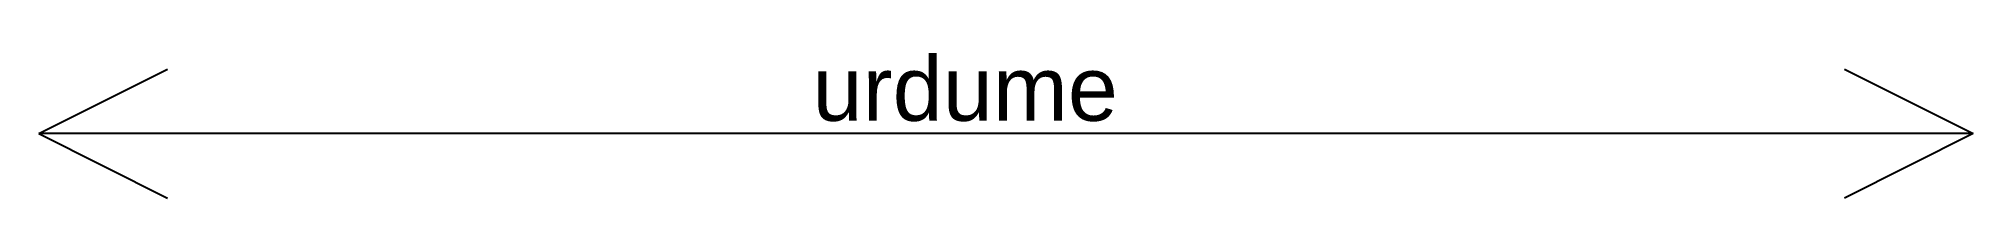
# Model space of a CAD drawing. Header units: centimetres. Extents: x 0 to 30, y -1 to 1.3.
import ezdxf

# ---------------------------------------------------------------- set-up
doc = ezdxf.new("R2010")
doc.units = ezdxf.units.CM
doc.layers.get('0').update_dxf_attribs({"lineweight": 25, "true_color": 0xffffff})
doc.styles.add('textstyle0', font='')
doc.styles.get('textstyle0').set_extended_font_data('Arial')

msp = doc.modelspace()

# ---------------------------------------------------------------- linework, layer by layer
for p, q in [((0, 0), (2, 1)), ((28, 1), (30, 0)), ((30, 0), (0, 0)), ((0, 0), (2, -1)), ((30, 0), (28, -1))]:
    msp.add_line(p, q)

# ---------------------------------------------------------------- texts
at = {"insert": (12, 1.2), "char_height": 1, "attachment_point": 1, "style": 'textstyle0'}
msp.add_mtext('urdume', dxfattribs=at)

doc.saveas('drawing.dxf')
